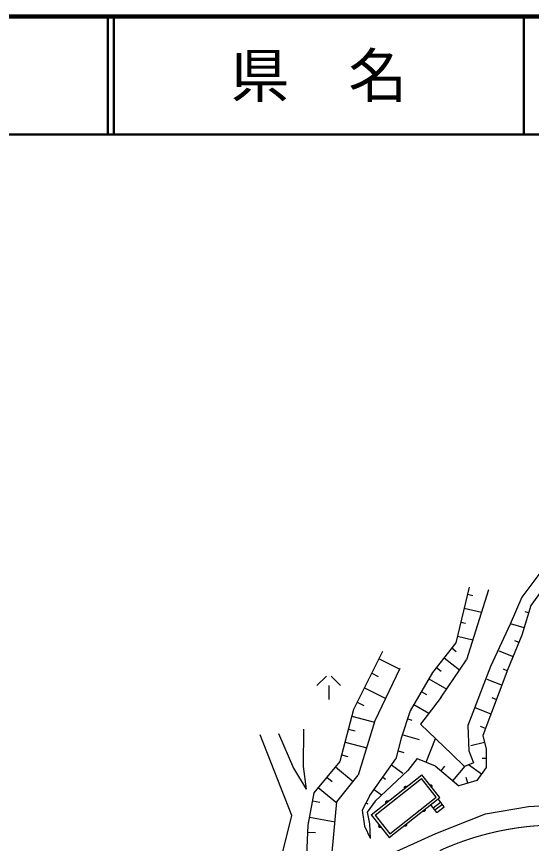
# Model space of a CAD drawing. Units: millimetres, scale not verified. Extents: x 40000 to 680000, y 20000 to 380000.
# Drawn here: x 289999 to 333640, y 309927 to 380000 of the extents above; entities that cross this region are included whole.
import ezdxf
from ezdxf.enums import TextEntityAlignment as Align

# ---------------------------------------------------------------- set-up
doc = ezdxf.new("R2010")
doc.units = ezdxf.units.MM
doc.header["$LTSCALE"] = 1000
doc.linetypes.add('CHAIN', pattern=[18.5, 12, -1.5, 3.5, -1.5])
for name, color, linetype, lineweight in [('M-BGD', 7, 'Continuous', 25), ('M-BMK', 2, 'CHAIN', 13), ('M-TTL', 2, 'Continuous', 140), ('M-TTL-LINE', 7, 'Continuous', 50)]:
    doc.layers.add(name, color=color, linetype=linetype, lineweight=lineweight)
doc.layers.add('M-TTL-TXT', color=7, linetype='Continuous')
doc.styles.add('ＭＳ ゴシック', font='')
doc.styles.get('ＭＳ ゴシック').set_extended_font_data('MS Gothic')

msp = doc.modelspace()

# ---------------------------------------------------------------- linework, layer by layer
at = {"layer": 'M-BGD'}
for p, q in [((339323, 339536), (332834, 330785)), ((339363, 338150), (333582, 330096)), ((328355, 331646), (327225, 326915)), ((329989, 331408), (328130, 325496)), ((328214, 331054), (328678, 330944)), ((332834, 330785), (331849, 328498)), ((333582, 330096), (332837, 327570)), ((327932, 329872), (329395, 329522)), ((333396, 329465), (333095, 329554)), ((327649, 328689), (328063, 328590)), ((331849, 328498), (330171, 324923)), ((333024, 328202), (331868, 328543)), ((327367, 327506), (328664, 327196)), ((332837, 327570), (331627, 324710)), ((327225, 326915), (325255, 324426)), ((332600, 326963), (332240, 327104)), ((321027, 326196), (318570, 321273)), ((326897, 326500), (327269, 326205)), ((332125, 325749), (330894, 326230)), ((320720, 325580), (322473, 324705)), ((326000, 322320), (328130, 325496)), ((326240, 325670), (327551, 324633)), ((322495, 324750), (320376, 320308)), ((325584, 324841), (325997, 324514)), ((330171, 324923), (328237, 319922)), ((331627, 324710), (329515, 319071)), ((331651, 324535), (331272, 324683)), ((316259, 324117), (315459, 323317)), ((316659, 324117), (317459, 323317)), ((320106, 324350), (320638, 324084)), ((325255, 324426), (323353, 321171)), ((324938, 323884), (326455, 322997)), ((331176, 323321), (329882, 323827)), ((316459, 323317), (316459, 322117)), ((319491, 323119), (321289, 322222)), ((324304, 322799), (324731, 322549)), ((318877, 321888), (319423, 321616)), ((323670, 321714), (324955, 320963)), ((326000, 322320), (324795, 320778)), ((330701, 322106), (330304, 322262)), ((318570, 321273), (317409, 316875)), ((323353, 321171), (322590, 318853)), ((330227, 320892), (328869, 321423)), ((318425, 320723), (320348, 320216)), ((320376, 320308), (318961, 315715)), ((323151, 320492), (323503, 320387)), ((324795, 320778), (324244, 320040)), ((314315, 319603), (314289, 316435)), ((318135, 319624), (318698, 319475)), ((324244, 320040), (326893, 317505)), ((328237, 319922), (328323, 317786)), ((329752, 319678), (329335, 319841)), ((313321, 312283), (310636, 319125)), ((312190, 319242), (313481, 316299)), ((322590, 318853), (322141, 317095)), ((322747, 319133), (324113, 318727)), ((329515, 319071), (329800, 317905)), ((317845, 318524), (319678, 318040)), ((324716, 316815), (325518, 318817)), ((329657, 318488), (328508, 318206)), ((322343, 317775), (322831, 317630)), ((327979, 316457), (326893, 317505)), ((328323, 317786), (328735, 316769)), ((329800, 317905), (329791, 316355)), ((317409, 316875), (315204, 314231)), ((317554, 317425), (318091, 317283)), ((319930, 313986), (322141, 317095)), ((323953, 317120), (323157, 316113)), ((323957, 317119), (325479, 316509)), ((328735, 316769), (327979, 316457)), ((329796, 317130), (329460, 317132)), ((313481, 316299), (314547, 314538)), ((314289, 316435), (314547, 314536)), ((317042, 316434), (318539, 315185)), ((323157, 316113), (320394, 313518)), ((321773, 316577), (322738, 315891)), ((325479, 316509), (327477, 314818)), ((325979, 316087), (326299, 316466)), ((326978, 315241), (328022, 316475)), ((329399, 315804), (328298, 316589)), ((329791, 316355), (329008, 315254)), ((316307, 315553), (316762, 315173)), ((317154, 313446), (318961, 315715)), ((320048, 312354), (324338, 315752)), ((320382, 312328), (324310, 315439)), ((321035, 315541), (321274, 315371)), ((325569, 313848), (324310, 315439)), ((325870, 313819), (324338, 315752)), ((328242, 315036), (328105, 315518)), ((315572, 314671), (317146, 313358)), ((322865, 314653), (322867, 314690)), ((322869, 314625), (322865, 314653)), ((322867, 314690), (322879, 314719)), ((322879, 314719), (322896, 314744)), ((322896, 314744), (322927, 314768)), ((322927, 314768), (322956, 314779)), ((322956, 314779), (322987, 314785)), ((322987, 314785), (323023, 314778)), ((323023, 314778), (323050, 314768)), ((323050, 314768), (323075, 314752)), ((325027, 314884), (325055, 314894)), ((325182, 314688), (325027, 314884)), ((325055, 314894), (325083, 314897)), ((325083, 314897), (325120, 314895)), ((325120, 314895), (325149, 314883)), ((325149, 314883), (325174, 314866)), ((325174, 314866), (325199, 314836)), ((325199, 314713), (325182, 314688)), ((325199, 314836), (325209, 314807)), ((325208, 314740), (325199, 314713)), ((325215, 314776), (325208, 314740)), ((325209, 314807), (325215, 314776)), ((329008, 315254), (327477, 314818)), ((315204, 314231), (314700, 311478)), ((319930, 313986), (319289, 312755)), ((320298, 314504), (320927, 314057)), ((322879, 314596), (322869, 314625)), ((315078, 313542), (315693, 313430)), ((316751, 309194), (317154, 313446)), ((319609, 313370), (319759, 313293)), ((320394, 313518), (319729, 312574)), ((321297, 313411), (321299, 313448)), ((321301, 313383), (321297, 313411)), ((321299, 313448), (321312, 313477)), ((321311, 313355), (321301, 313383)), ((321507, 313510), (321311, 313355)), ((321312, 313477), (321329, 313503)), ((321329, 313503), (321359, 313527)), ((321359, 313527), (321388, 313537)), ((321388, 313537), (321419, 313543)), ((321419, 313543), (321455, 313536)), ((321455, 313536), (321482, 313527)), ((321482, 313527), (321507, 313510)), ((321579, 310420), (325870, 313819)), ((321642, 310737), (325569, 313848)), ((325301, 312953), (325933, 313439)), ((326091, 313234), (325459, 312748)), ((326249, 313028), (325728, 313706)), ((333394, 313047), (336073, 313228)), ((319289, 312755), (319479, 311406)), ((319729, 312574), (319901, 311600)), ((324436, 312646), (324411, 312663)), ((324463, 312636), (324436, 312646)), ((324499, 312630), (324463, 312636)), ((324530, 312635), (324499, 312630)), ((324559, 312646), (324530, 312635)), ((324589, 312670), (324559, 312646)), ((324606, 312696), (324589, 312670)), ((324618, 312724), (324606, 312696)), ((324607, 312818), (324617, 312789)), ((324617, 312789), (324620, 312761)), ((324620, 312761), (324618, 312724)), ((325617, 312542), (325103, 313211)), ((325617, 312542), (326248, 313028)), ((329734, 312428), (333394, 313047)), ((312559, 309221), (313321, 312283)), ((314826, 312166), (316995, 311769)), ((320048, 312354), (321579, 310420)), ((320382, 312328), (321642, 310737)), ((325522, 310774), (329734, 312428)), ((314700, 311478), (314520, 307951)), ((319479, 311406), (319972, 310376)), ((319901, 311600), (319981, 310354)), ((320703, 311397), (320709, 311433)), ((320708, 311366), (320703, 311397)), ((320719, 311337), (320708, 311366)), ((320709, 311433), (320719, 311460)), ((320719, 311460), (320736, 311485)), ((320743, 311307), (320719, 311337)), ((320769, 311289), (320743, 311307)), ((320798, 311277), (320769, 311289)), ((320834, 311275), (320798, 311277)), ((320862, 311279), (320834, 311275)), ((320891, 311289), (320862, 311279)), ((322868, 311404), (322843, 311421)), ((322895, 311394), (322868, 311404)), ((322931, 311388), (322895, 311394)), ((322962, 311393), (322931, 311388)), ((322991, 311404), (322962, 311393)), ((323021, 311428), (322991, 311404)), ((323038, 311454), (323021, 311428)), ((323051, 311483), (323038, 311454)), ((323039, 311576), (323049, 311547)), ((323049, 311547), (323053, 311519)), ((323053, 311519), (323051, 311483)), ((314670, 310890), (315339, 310856)), ((321248, 308812), (325522, 310774))]:
    msp.add_line(p, q, dxfattribs=at)
at = {"layer": 'M-BMK'}
msp.add_arc((335879, 287360), 24133, 85.96936, 145.33124, dxfattribs=at)
at = {"layer": 'M-TTL'}
msp.add_line((680000, 380000), (40000, 380000), dxfattribs=at)
at = {"layer": 'M-TTL-LINE'}
for p, q in [((297750, 380000), (297750, 370000)), ((298250, 380000), (298250, 370000)), ((333000, 380000), (333000, 370000)), ((40000, 370000), (680000, 370000))]:
    msp.add_line(p, q, dxfattribs=at)

# ---------------------------------------------------------------- texts
at = {"layer": 'M-TTL-TXT', "style": 'ＭＳ ゴシック'}
msp.add_text('県\u3000名', height=3666, dxfattribs=at).set_placement((315625, 375000), align=Align.MIDDLE_CENTER)

doc.saveas('drawing.dxf')
